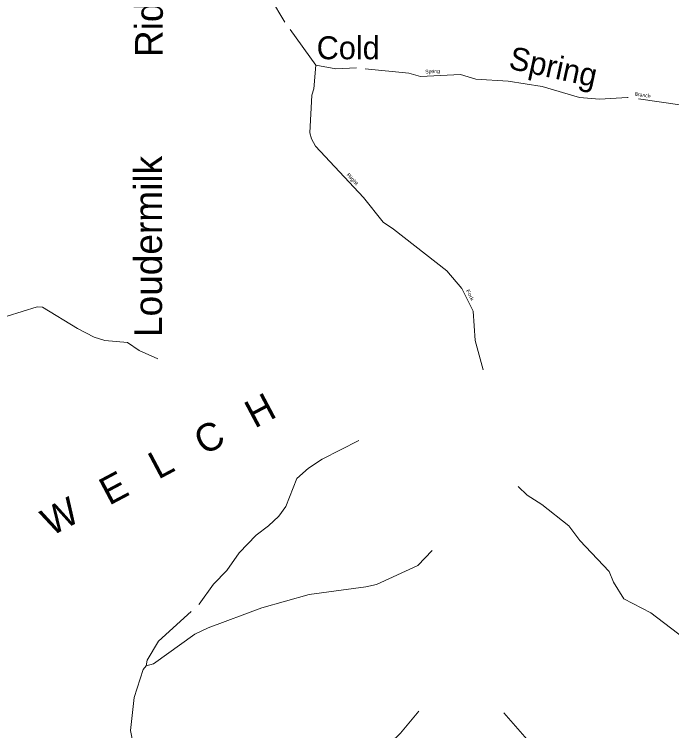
# Model space of a CAD drawing. Extents: x 154950 to 251754, y 173425 to 288846.
# Drawn here: x 185741 to 189323, y 200003 to 203908 of the extents above; entities that cross this region are included whole.
import ezdxf
from ezdxf.enums import TextEntityAlignment as Align

# ---------------------------------------------------------------- set-up
doc = ezdxf.new("R2010")
doc.units = 0
doc.header["$LTSCALE"] = 48
doc.linetypes.add('DASH_DOUBLE_DOT', pattern=[9.2, 5, -1.2, 0.3, -1.2, 0.3, -1.2])
for name, color, linetype in [('21', 7, 'Continuous'), ('46', 7, 'Continuous'), ('57', 7, 'Continuous')]:
    doc.layers.add(name, color=color, linetype=linetype)
doc.layers.add('59', color=7, linetype='DASH_DOUBLE_DOT', lineweight=13)

msp = doc.modelspace()

# ---------------------------------------------------------------- linework, layer by layer
at = {"layer": '59'}
for points in [[(187384.45, 203631.25), (187215.03, 203865.59), (187128.16, 204010.92), (187107.67, 204055.69)], [(190157.08, 203191.02), (190126.14, 203181.64), (189891.25, 203213.33), (189681.31, 203289.5), (189487.59, 203385.36), (189379.59, 203412.5), (189081.7, 203455.42), (188928.75, 203446.48), (188819.86, 203454.66), (188616.8, 203514.7), (188432.62, 203544.36), (188255.23, 203554.91), (188172.48, 203579.55), (187953.39, 203568.92), (187890.72, 203587.17), (187604.84, 203615.86), (187492.77, 203611.09), (187384.45, 203631.25)], [(186459.73, 200355.41), (186463.73, 200386.33), (186527.09, 200490.05), (186747.59, 200692.59), (186826.45, 200801), (186898.62, 200876.53), (186966.7, 200972.16), (187057.69, 201069.31), (187126.12, 201119.95), (187182.05, 201172.81), (187220.09, 201225.05), (187280.61, 201376.81), (187344.38, 201434.52), (187417.73, 201482.05), (187618.31, 201585.03)], [(186407.2, 199834.56), (186374.48, 200004.19), (186393.12, 200183.78), (186443.53, 200335.73), (186459.73, 200355.41)], [(188873.61, 198022.67), (188909.66, 198140.94), (188915.17, 198203.8), (188956.62, 198272.95), (188989.17, 198370.28), (189069.34, 198669.62), (189175.11, 198971.45), (189187.67, 199238.16), (189174.8, 199287.41), (189124.5, 199353.39), (189066.23, 199464.53), (189000.14, 199518.84), (188925.25, 199601.33), (188858.41, 199639.66), (188547.22, 199939.81), (188407.41, 200100.58)]]:
    msp.add_lwpolyline(points, dxfattribs=at)
at = {"layer": '59', "linetype": 'Continuous'}
for points in [[(188294.8, 201969.42), (188251.5, 202129.27), (188241.27, 202289.44), (188178.44, 202412.67), (188096.66, 202510.28), (187807.42, 202737), (187750.77, 202775.14), (187642.73, 202910.25), (187381.36, 203189.42), (187360.34, 203228.83), (187351.77, 203262), (187361.5, 203467.73), (187373.31, 203502.52), (187384.45, 203631.25)], [(185700.78, 202262.16), (185865.81, 202312.84), (185893.72, 202311.3), (186083.98, 202195.52), (186175.78, 202148.69), (186233.41, 202130.55), (186357.39, 202119.06), (186421.45, 202075.81), (186523.52, 202029.78)], [(189742.02, 200157.89), (189686.78, 200173), (189643.62, 200227.84), (189605.12, 200326.61), (189567.05, 200382.34), (189518.33, 200427.33), (189392.34, 200504.81), (189208.38, 200645.45), (189062, 200721.38), (189005.27, 200812.48), (188982.56, 200869.92), (188822.86, 201040.08), (188763.02, 201119.25), (188615.98, 201235.17), (188534.53, 201286.8), (188486, 201334.75)], [(186459.73, 200355.41), (186498.39, 200366.64), (186724.64, 200529.08), (186797.45, 200563.62), (187089.75, 200671.77), (187347.41, 200745.61), (187656.94, 200787.42), (187713.45, 200799.28), (187939.52, 200903.75), (188016.97, 200984.19)], [(186288.45, 198449.25), (186296.53, 198459.08), (186314.27, 198511.72), (186485.28, 198689.25), (186537.23, 198712.22), (186608.84, 198774.78), (186632.42, 198845.28), (186651.77, 198877.89), (186637.72, 198957.17), (186607.62, 199019.75), (186635.62, 199074.17), (186768.58, 199197.5), (186934.5, 199321.16), (187023.28, 199370.36), (187094.39, 199369.95), (187184.77, 199399.14), (187438.75, 199557.03), (187503.08, 199627.73), (187619.59, 199779.38), (187732.19, 199904.08), (187789.64, 199936.95), (187845.55, 199989.81), (187945.25, 200109.8)]]:
    msp.add_lwpolyline(points, dxfattribs=at)

# ---------------------------------------------------------------- texts
at = {"layer": '21'}
for s, rotation, p in [('Spring', 2.776, (188020.2, 203587.18)), ('Branch', 351.801, (189163.29, 203458.82))]:
    msp.add_text(s, height=20, rotation=rotation, dxfattribs=at).set_placement(p, align=Align.CENTER)
for s, rotation, width, p in [('Right', 313.114, 1.25, (187576.35, 203003.1)), ('Fork', 297.014, 1.2, (188215.43, 202373.14))]:
    msp.add_text(s, height=20, rotation=rotation, dxfattribs=dict(at, width=width)).set_placement(p, align=Align.CENTER)
at = {"layer": '46'}
for s, rotation, p in [('Ridge', 90, (186549.74, 203939.06)), ('Loudermilk', 90, (186545.13, 202642.6)), ('W   E   L   C   H', 27.921, (186559.65, 201388.6))]:
    msp.add_text(s, height=151, rotation=rotation, dxfattribs=at).set_placement(p, align=Align.CENTER)
at = {"layer": '57'}
msp.add_text('Cold ', height=125, dxfattribs=at).set_placement((187583.24, 203663.28), align=Align.CENTER)
msp.add_text('Spring', height=125, rotation=347.723, dxfattribs=at).set_placement((188665.12, 203561.83), align=Align.CENTER)

doc.saveas('drawing.dxf')
